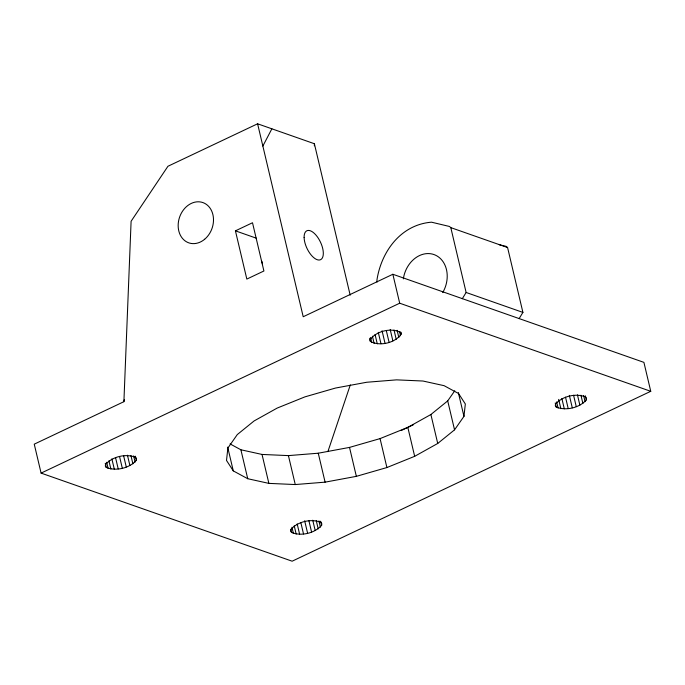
<?xml version="1.0" encoding="UTF-8"?>
<svg xmlns="http://www.w3.org/2000/svg" width="685" height="685" viewBox="0 0 685 685"><rect width="100%" height="100%" fill="white"/><g stroke="black" fill="none" stroke-linecap="round" stroke-linejoin="round"><path stroke-width="1.03" d="M314.372 145.811L314.381 143.73L257.594 123.797L167.945 166.267L131.1 221.272L123.899 401.684L34.25 444.163L41.091 473.104L292.144 561.203L650.75 391.306L643.909 362.365L392.856 274.265L303.207 316.744L257.594 123.797M136.324 460.329L136.503 458.71L135.621 457.349C125.894 453.35 112.443 456.527 105.533 464.456L105.353 466.074L106.235 467.435C115.962 471.434 129.414 468.257 136.324 460.329L135.347 456.193M321.625 525.352L321.804 523.734L320.923 522.372C311.195 518.374 297.744 521.55 290.834 529.479L290.654 531.098L291.536 532.459C301.263 536.458 314.715 533.281 321.625 525.352L320.649 521.216M463.959 416.369L465.329 403.979L458.556 393.515L444.111 385.681L422.97 381.023L396.581 379.858L366.74 382.256L335.487 388.052L304.936 396.863L277.177 408.08L254.109 420.941L237.293 434.573L227.882 448.041L226.512 460.431L233.285 470.895L247.73 478.721L268.871 483.379L295.261 484.552L325.101 482.154L356.354 476.349L386.905 467.547L414.665 456.321L437.732 443.46L454.549 429.837L463.959 416.369L458.333 392.573M586.309 399.946L586.488 398.336L585.606 396.966C575.879 392.967 562.428 396.153 555.518 404.082L555.338 405.7L556.22 407.061C565.947 411.06 579.399 407.875 586.309 399.946L585.332 395.819M123.899 401.684L124.336 399.595M327.875 451.655L350.309 384.901M401.23 334.066L400.862 332.567C391.503 327.353 375.962 330.992 369.994 339.914L370.362 341.413C379.721 346.627 395.262 342.997 401.23 334.066L400.742 332.002M262.86 146.068L271.876 128.806M462.315 298.703L466.125 292.478L450.798 227.625L449.471 226.47L431.516 222.188C400.956 224.594 381.348 251.386 376.947 279.968L377.067 282.066M519.102 318.636L522.912 312.411L507.585 247.55L506.258 246.394L499.271 244.733M230.057 443.906L240.889 449.78L262.03 454.438L288.419 455.611L318.26 453.213L349.513 447.408L380.064 438.606L407.823 427.38L430.891 414.519L447.707 400.888L454.763 390.775M235.426 230.845L252.508 222.753L263.905 270.995L246.831 279.086L235.426 230.845L256.353 238.192M41.091 473.104L399.697 303.207L650.75 391.306M401.102 430.565L413.586 424.649M450.798 227.625L507.585 247.55M466.125 292.478L522.912 312.411M583.62 395.502L585.084 401.71M580.931 395.211L582.892 403.482M577.438 394.825L579.878 405.16M573.576 395.254L576.256 406.625M569.346 395.373L572.275 407.772M565.51 397.163L568.199 408.534M561.863 398.507L564.303 408.842M558.66 399.389L560.861 408.688M556.64 401.881L558.104 408.08M555.244 402.926L556.22 407.061M447.707 400.888L454.549 429.837M430.891 414.519L437.732 443.46M392.856 274.265L399.697 303.207M399.56 331.634L400.537 335.77M397.12 330.316L398.833 337.551M394.021 329.99L396.221 339.298M390.193 329.511L392.882 340.882M386.366 330.838L389.054 342.2M407.823 427.38L414.665 456.321M382.059 330.769L384.987 343.168M378.283 332.345L380.963 343.716M375.063 334.503L377.264 343.801M372.417 336.189L374.121 343.425M370.551 337.44L371.775 342.611M369.626 338.313L370.362 341.413M314.381 143.73L350.181 295.175M380.064 438.606L386.905 467.547M349.513 447.408L356.354 476.349M318.26 453.213L325.101 482.154M318.927 520.908L320.4 527.107M316.247 520.617L318.208 528.88M312.754 520.223L315.194 530.558M308.884 520.651L311.572 532.022M304.662 520.771L307.591 533.17M288.419 455.611L295.261 484.552M300.826 522.561L303.515 533.932M297.179 523.905L299.619 534.24M294.225 525.823L296.177 534.094M291.956 527.279L293.42 533.487M290.808 529.359L291.536 532.459M262.03 454.438L268.871 483.379M240.889 449.78L247.73 478.721M227.668 447.117L233.285 470.895M133.626 455.885L135.099 462.084M130.946 455.594L132.907 463.856M127.453 455.2L129.893 465.535M123.583 455.628L126.271 466.999M119.601 456.784L122.29 468.146M115.525 457.537L118.214 468.908M111.878 458.881L114.318 469.216M108.924 460.799L110.876 469.071M106.654 462.255L108.119 468.463M105.259 463.3L106.235 467.435M403.354 278.881A26.672 21.466 -70.7 0 1 433.922 254.537A26.672 21.466 -70.7 0 1 442.724 292.572M262.526 264.067A16.003 7.432 64.6 0 1 261.816 261.216M204.661 239.253A21.338 17.168 -70.7 0 0 204.687 203.351A21.338 17.168 -70.7 0 0 178.16 225.536A21.338 17.168 -70.7 0 0 204.661 239.253M304.114 237.464A16.003 7.432 64.6 0 0 318.722 260.026A16.003 7.432 64.6 0 0 318.285 238.192A16.003 7.432 64.6 0 0 304.114 237.464"/></g></svg>
